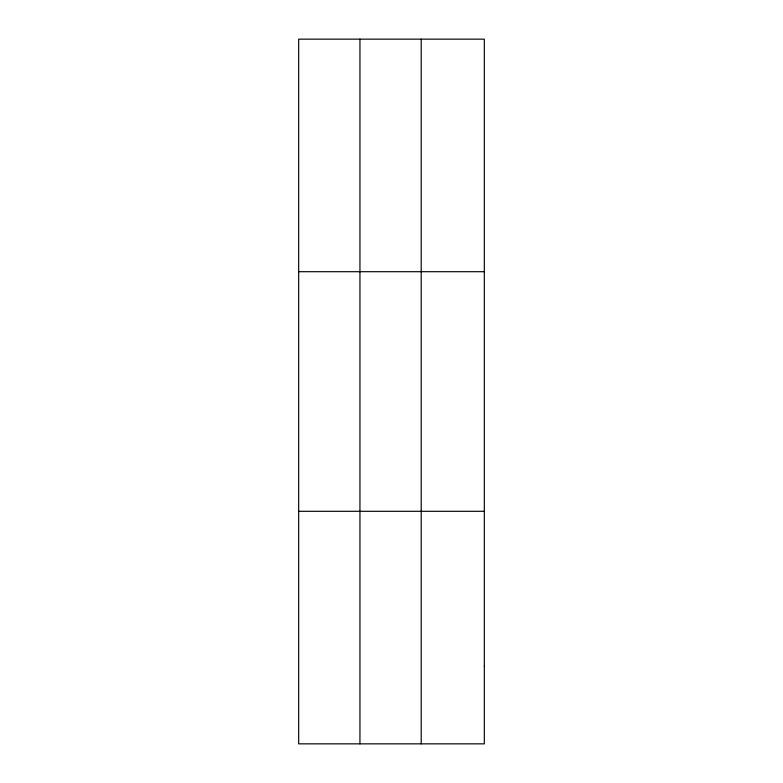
<?xml version="1.0" encoding="UTF-8"?>
<svg xmlns="http://www.w3.org/2000/svg" width="783" height="783" viewBox="0 0 783 783"><rect width="100%" height="100%" fill="white"/><g stroke="black" fill="none" stroke-linecap="round" stroke-linejoin="round"><path stroke-width="1.17" d="M359.945 743.85L359.945 39.15M421.205 743.85L421.205 39.15M298.675 271.701L484.325 271.701M298.675 511.299L484.325 511.299M484.325 666.333L484.325 743.85L298.675 743.85L298.675 39.15L484.325 39.15L484.325 666.333"/></g></svg>
